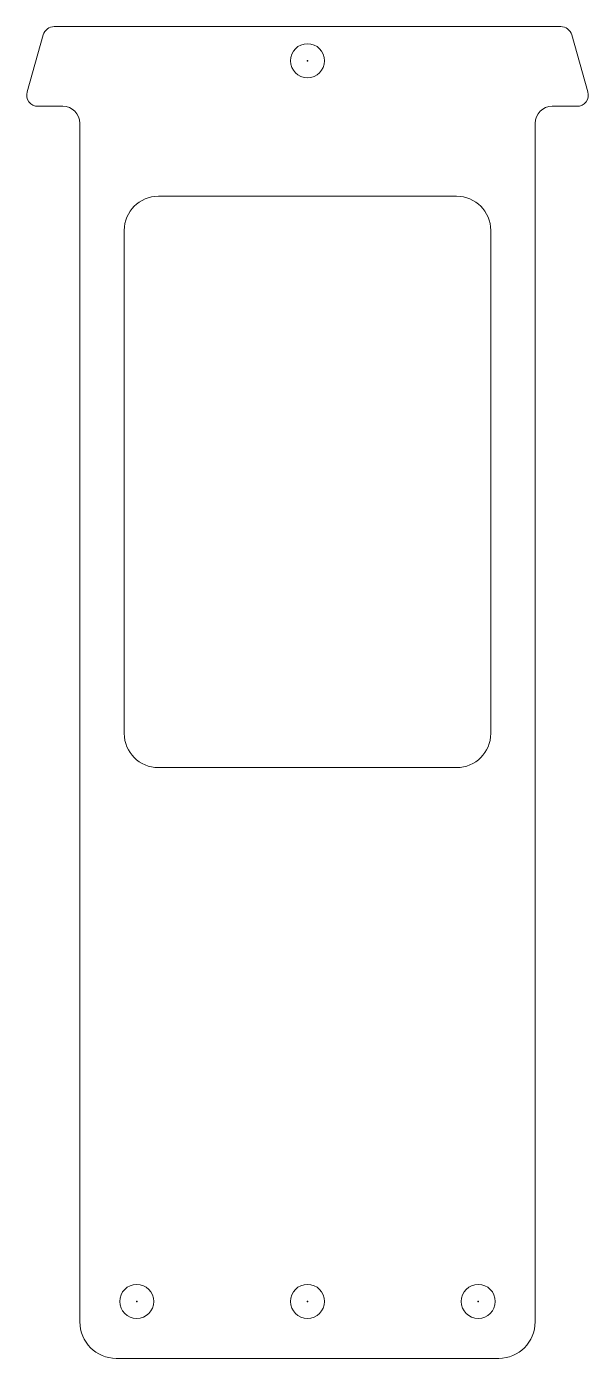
# Model space of a CAD drawing. Header units: millimetres. Extents: x 3 to 53, y 3 to 120.
import ezdxf

# ---------------------------------------------------------------- set-up
doc = ezdxf.new("R2010")
doc.units = ezdxf.units.MM
doc.header["$PDSIZE"] = -1

msp = doc.modelspace()

# ---------------------------------------------------------------- linework, layer by layer
at = {"color": 7, "linetype": 'Continuous', "lineweight": 15}
for p, q in [((50.25, 120), (5.75, 120)), ((4.79, 119.27), (3.36, 114.27)), ((52.64, 114.27), (51.21, 119.27)), ((4.33, 113), (6.5, 113)), ((49.5, 113), (51.67, 113)), ((8, 111.5), (8, 6.2)), ((48, 6.2), (48, 111.5)), ((41.1, 105.1), (14.9, 105.1)), ((11.9, 102.1), (11.9, 57.9)), ((44.1, 57.9), (44.1, 102.1)), ((14.9, 54.9), (41.1, 54.9)), ((11.2, 3), (44.8, 3))]:
    msp.add_line(p, q, dxfattribs=at)
for centre in [(28, 117), (13, 8), (28, 8), (43, 8)]:
    msp.add_circle(centre, 1.5, dxfattribs=at)
for centre, radius, start, end in [((5.75, 119), 1, 90, 164.0546), ((50.25, 119), 1, 15.9454, 90), ((4.33, 114), 1, 164.0546, 270), ((51.67, 114), 1, 270, 15.9454), ((6.5, 111.5), 1.5, 0, 90), ((49.5, 111.5), 1.5, 90, 180), ((14.9, 102.1), 3, 90, 180), ((41.1, 102.1), 3, 0, 90), ((14.9, 57.9), 3, 180, 270), ((41.1, 57.9), 3, 270, 0), ((11.2, 6.2), 3.2, 180, 270), ((44.8, 6.2), 3.2, 270, 0)]:
    msp.add_arc(centre, radius, start, end, dxfattribs=at)
for p in [(28, 117), (13, 8), (28, 8), (43, 8)]:
    msp.add_point(p)

doc.saveas('drawing.dxf')
